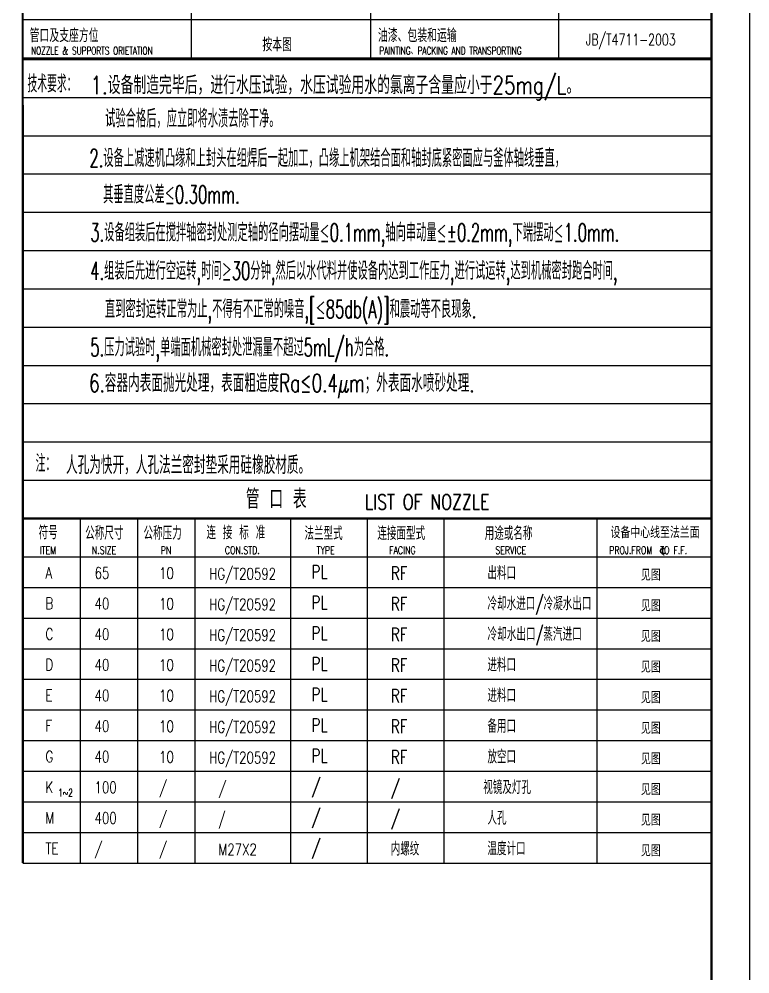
# Model space of a CAD drawing. Extents: x -14451 to -8511, y -379 to 8031.
# Drawn here: x -10421 to -8511, y 3239 to 5733 of the extents above; entities that cross this region are included whole.
import ezdxf

# ---------------------------------------------------------------- set-up
doc = ezdxf.new("R2010")
doc.units = 0
doc.header["$MEASUREMENT"] = 0
for name, color, linetype in [('3轮廓', 7, 'CONTINUOUS'), ('3轮廓、图框', 7, 'CONTINUOUS'), ('4文字、标注、剖面线', 5, 'CONTINUOUS'), ('4文字标注', 5, 'CONTINUOUS')]:
    doc.layers.add(name, color=color, linetype=linetype)
doc.styles.add('HZ', font='ROMANS.shx', dxfattribs={"width": 0.75, "bigfont": 'hmhz.shx'})
doc.styles.add('样式 1', font='SIMFANG.TTF')
doc.styles.add('样式 2', font='ROMANS.shx', dxfattribs={"width": 0.75, "bigfont": 'hmhz.shx'})

# ---------------------------------------------------------------- blocks, each defined once
blk = doc.blocks.new('QW')
at = {"layer": '3轮廓'}
blk.add_line((30, -19), (30, -20), dxfattribs=at)
at = {"layer": '3轮廓', "const_width": 0.6}
for points in [[(0, 0), (0, -10)], [(180, -10), (0, -10)], [(0, -10), (0, -20)]]:
    blk.add_lwpolyline(points, dxfattribs=at)
at = {"layer": '4文字标注'}
for p, q in [((15, -10), (15, -20)), ((30, -10), (30, -19)), ((45, -10), (45, -20)), ((70, -10), (70, -20)), ((90, -10), (90, -20)), ((110, -10), (110, -20)), ((150, -10), (150, -20)), ((0, -20), (180, -20))]:
    blk.add_line(p, q, dxfattribs=at)
for points in [[(167.2, -17.43), (167.19, -17.69), (167.18, -17.8), (167.17, -18), (167.16, -18.24), (167.16, -18.31), (167.16, -18.48), (167.17, -18.63), (167.17, -18.78), (167.17, -18.88), (167.18, -18.98), (167.19, -19.07), (167.2, -19.16), (167.22, -19.24), (167.25, -19.31), (167.24, -19.33), (167.29, -19.37), (167.33, -19.42), (167.46, -19.48), (167.55, -19.49), (167.6, -19.5)], [(167.73, -17.97), (167.6, -17.96), (167.47, -17.95), (167.36, -17.95), (167.17, -17.94), (167.01, -17.97), (166.73, -18.05), (166.73, -18.05), (166.73, -18.05), (166.73, -18.05), (166.73, -18.05), (166.63, -18.16), (166.61, -18.19), (166.55, -18.32), (166.54, -18.35), (166.53, -18.46), (166.53, -18.5), (166.56, -18.64), (166.59, -18.72), (166.65, -18.82), (166.64, -18.83), (166.71, -18.89), (166.8, -18.94), (166.85, -18.97), (166.92, -18.99), (166.99, -19.01), (167.09, -19.02), (167.19, -19.04), (167.31, -19.04), (167.43, -19.05), (167.59, -19.04), (167.59, -19.04), (167.75, -19.04), (167.75, -19.04)]]:
    blk.add_lwpolyline(points, dxfattribs=at)
at = {"layer": '4文字标注', "style": 'HZ', "width": 0.75}
for s, height, p in [('管 口 表', 5, (58.32, -7.42)), ('LIST OF NOZZLE', 4, (89.4, -7.69)), ('符号', 3.5, (4.16, -15.42)), ('公称尺寸', 3.5, (16.32, -15.55)), ('公称压力', 3.5, (31.56, -15.55)), ('连 接 标 准', 3.5, (47.99, -15.43)), ('法兰型式', 3.5, (73.61, -15.62)), ('连接面型式', 3.5, (92.66, -15.62)), ('用途或名称', 3.5, (120.7, -15.62)), ('设备中心线至法兰面', 3, (153.56, -15.14)), ('ITEM', 2, (4.44, -19.28)), ('N.SIZE', 2, (18.07, -19.28)), ('PN', 2, (36.07, -19.28)), ('CON.STD.', 2, (52.81, -19.28)), ('TYPE', 2, (76.76, -19.28)), ('FACING', 2, (95.71, -19.28)), ('SERVICE', 2, (123.47, -19.28)), ('PROJ.FROM  TO F.F.', 2, (153.22, -19.28))]:
    blk.add_text(s, height=height, dxfattribs=at).set_placement(p)
blk = doc.blocks.new('21')
at = {"layer": '3轮廓', "const_width": 0.6}
blk.add_lwpolyline([(0, 0), (0, -8)], dxfattribs=at)
at = {"layer": '4文字标注'}
for p, q in [((0, 0), (180, 0)), ((15, 0), (15, -8)), ((30, 0), (30, -8)), ((45, 0), (45, -8)), ((70, 0), (70, -8)), ((90, 0), (90, -8)), ((110, 0), (110, -8)), ((150, 0), (150, -8)), ((180, -8), (180, 0)), ((0, -8), (180, -8))]:
    blk.add_line(p, q, dxfattribs=at)
at = {"layer": '3轮廓', "color": 5, "style": '样式 1'}
for tag, p, height in [('J1', (4.57, -5.45), 3), ('J3', (34.84, -5.21), 3), ('J8', (161.86, -5.4), 3), ('J2', (20.55, -5.58), 3), ('J4', (55.32, -5.58), 3), ('J5', (77.18, -6.3), 3.5), ('J6', (97.35, -7.03), 3.5)]:
    blk.add_attdef(tag, p, '', height=height, dxfattribs=at)
at = {"layer": '3轮廓', "color": 5, "style": '样式 1', "width": 0.7}
blk.add_attdef('J7', (126.99, -7.28), '', height=3.5, dxfattribs=at)

msp = doc.modelspace()

# ---------------------------------------------------------------- linework, layer by layer
at = {"layer": '3轮廓'}
msp.add_line((-10411.1137, 4328.46211), (-8971.1137, 4328.46211), dxfattribs=at)
msp.add_lwpolyline([(-8611.28685, 7931.40926, 6, 6, 0), (-8611.28685, -278.59074, 6, 6, 0), (-14201.28685, -278.59074, 6, 6, 0), (-14201.28685, 7931.40926, 6, 6, 0), (-8611.28685, 7931.40926, 6, 6, 0), (-8611.28685, -278.59074, 0, 0, 0)], format="xyseb", dxfattribs=at)
at = {"layer": '3轮廓', "const_width": 6}
msp.add_lwpolyline([(-10411.28685, 5528.34668), (-10411.28685, 3728.34668)], dxfattribs=at)
at = {"layer": '3轮廓、图框'}
for points, const_width in [([(-10411.28685, 7931.40926), (-10411.28685, 5528.34668)], 6), ([(-10411.28685, 5628.34668), (-8611.28685, 5628.34668)], 6), ([(-10411.28685, 5628.34668), (-8611.28685, 5628.34668)], 6), ([(-10411.28685, 5628.34668), (-8611.28685, 5628.34668)], 6), ([(-10411.28685, 5628.34668), (-8611.28685, 5628.34668)], 6), ([(-10411.1137, 5508.54868), (-10411.1137, 3705.76535)], 5.99942), ([(-10411.1137, 5428.54868), (-10411.1137, 3625.76535)], 5.99942)]:
    msp.add_lwpolyline(points, dxfattribs=dict(at, const_width=const_width))
for points in [[(-10411.1137, 4225.6403), (-10411.1137, 5725.49602)], [(-10411.1137, 4025.76535), (-10411.1137, 5628.56792)], [(-10411.1137, 3705.76535), (-10411.1137, 5308.56792)]]:
    msp.add_lwpolyline(points, dxfattribs=at)
at = {"layer": '4文字、标注、剖面线'}
for p, q in [((-9971.01587, 7631.40926), (-9971.01587, 5631.40926)), ((-9502.95351, 7631.40926), (-9502.95351, 5631.40926)), ((-9011.28685, 7631.40926), (-9011.28685, 5631.40926)), ((-10411.28685, 5731.40926), (-8611.28685, 5731.40926)), ((-10411.28685, 5631.40926), (-8611.28685, 5631.40926)), ((-10411.28685, 5631.40926), (-8611.28685, 5631.40926)), ((-10411.28685, 5631.40926), (-8611.28685, 5631.40926)), ((-10411.28685, 5528.3563), (-8611.45999, 5528.3563)), ((-10411.28685, 5428.36592), (-8611.45999, 5428.36592)), ((-10411.28685, 5328.37554), (-8611.45999, 5328.37554)), ((-10411.28685, 5228.38516), (-8611.45999, 5228.38516)), ((-10411.28685, 5128.39478), (-8611.45999, 5128.39478)), ((-10411.28685, 5028.4044), (-8611.45999, 5028.4044)), ((-10411.28685, 4928.41402), (-8611.45999, 4928.41402)), ((-10411.28685, 4828.42364), (-8611.45999, 4828.42364)), ((-10411.28685, 4728.43325), (-8611.45999, 4728.43325)), ((-10411.28685, 4628.44287), (-8611.45999, 4628.44287)), ((-10411.28685, 4528.45249), (-8611.45999, 4528.45249)), ((-10411.28685, 4428.46211), (-8611.45999, 4428.46211))]:
    msp.add_line(p, q, dxfattribs=at)
at = {"layer": '4文字标注'}
msp.add_lwpolyline([(-8511.28685, -378.59074), (-8511.28685, 8031.40926), (-14451.28685, 8031.40926), (-14451.28685, -378.59074)], close=True, dxfattribs=at)

# ---------------------------------------------------------------- block references
at = {"layer": '4文字标注', "xscale": 10, "yscale": 10, "zscale": 9.999999999999975}
msp.add_blockref('QW', (-10411.1137, 4528.46211), dxfattribs=at)
at = {"layer": '4文字标注'}
ref = msp.add_blockref('21', (-10411.1137, 4328.46211), dxfattribs=dict(at, xscale=10, yscale=10, zscale=9.999999999999998))
ref.add_attrib('J1', 'A', (-10351.65229, 4271.73546), dxfattribs={"layer": '3轮廓', "color": 5, "height": 30, "style": '样式 2', "width": 0.75})
ref.add_attrib('J2', '65', (-10223.50588, 4271.21954), dxfattribs={"layer": '3轮廓', "color": 5, "height": 30, "style": '样式 2', "width": 0.75})
ref.add_attrib('J3', '10', (-10054.8535, 4270.60638), dxfattribs={"layer": '3轮廓', "color": 5, "height": 30, "style": '样式 2', "width": 0.75})
ref.add_attrib('J4', 'HG/T20592', (-9923.83035, 4268.94793), dxfattribs={"layer": '3轮廓', "color": 5, "height": 30, "style": '样式 2', "width": 0.75})
ref.add_attrib('J7', '出料口', (-9197.02084, 4268.77299), dxfattribs={"layer": '3轮廓', "color": 5, "height": 35, "style": '样式 2', "width": 0.75})
ref.add_attrib('J6', 'RF', (-9449.946, 4268.04022), dxfattribs={"layer": '3轮廓', "color": 5, "height": 35, "style": '样式 2', "width": 0.75})
ref.add_attrib('J8', '见图', (-8796.02817, 4266.00768), dxfattribs={"layer": '3轮廓', "color": 5, "height": 30, "style": '样式 2', "width": 0.75})
ref.add_attrib('J5', 'PL', (-9657.22417, 4271.49569), dxfattribs={"layer": '3轮廓', "color": 5, "height": 35, "style": '样式 2', "width": 0.75})
ref = msp.add_blockref('21', (-10411.1137, 4248.46211), dxfattribs=dict(at, xscale=10, yscale=10, zscale=9.999999999999998))
ref.add_attrib('J1', 'B', (-10351.65229, 4191.73546), dxfattribs={"layer": '3轮廓', "color": 5, "height": 30, "style": '样式 2', "width": 0.75})
ref.add_attrib('J2', '40', (-10223.50588, 4191.21954), dxfattribs={"layer": '3轮廓', "color": 5, "height": 30, "style": '样式 2', "width": 0.75})
ref.add_attrib('J3', '10', (-10054.8535, 4190.60638), dxfattribs={"layer": '3轮廓', "color": 5, "height": 30, "style": '样式 2', "width": 0.75})
ref.add_attrib('J4', 'HG/T20592', (-9923.83035, 4188.94793), dxfattribs={"layer": '3轮廓', "color": 5, "height": 30, "style": '样式 2', "width": 0.75})
ref.add_attrib('J7', '冷却水进口/冷凝水出口', (-9197.02084, 4188.77299), dxfattribs={"layer": '3轮廓', "color": 5, "height": 35, "style": '样式 2', "width": 0.65})
ref.add_attrib('J6', 'RF', (-9449.946, 4188.04022), dxfattribs={"layer": '3轮廓', "color": 5, "height": 35, "style": '样式 2', "width": 0.75})
ref.add_attrib('J8', '见图', (-8796.02817, 4186.00768), dxfattribs={"layer": '3轮廓', "color": 5, "height": 30, "style": '样式 2', "width": 0.75})
ref.add_attrib('J5', 'PL', (-9657.22417, 4191.49569), dxfattribs={"layer": '3轮廓', "color": 5, "height": 35, "style": '样式 2', "width": 0.75})
ref = msp.add_blockref('21', (-10411.1137, 4168.46211), dxfattribs=dict(at, xscale=10, yscale=10, zscale=9.999999999999998))
ref.add_attrib('J1', 'C', (-10351.65229, 4111.73546), dxfattribs={"layer": '3轮廓', "color": 5, "height": 30, "style": '样式 2', "width": 0.75})
ref.add_attrib('J2', '40', (-10223.50588, 4111.21954), dxfattribs={"layer": '3轮廓', "color": 5, "height": 30, "style": '样式 2', "width": 0.75})
ref.add_attrib('J3', '10', (-10054.8535, 4110.60638), dxfattribs={"layer": '3轮廓', "color": 5, "height": 30, "style": '样式 2', "width": 0.75})
ref.add_attrib('J4', 'HG/T20592', (-9923.83035, 4108.94793), dxfattribs={"layer": '3轮廓', "color": 5, "height": 30, "style": '样式 2', "width": 0.75})
ref.add_attrib('J7', '冷却水出口/蒸汽进口', (-9197.02084, 4108.77299), dxfattribs={"layer": '3轮廓', "color": 5, "height": 35, "style": '样式 2', "width": 0.6})
ref.add_attrib('J6', 'RF', (-9449.946, 4108.04022), dxfattribs={"layer": '3轮廓', "color": 5, "height": 35, "style": '样式 2', "width": 0.75})
ref.add_attrib('J8', '见图', (-8796.02817, 4106.00768), dxfattribs={"layer": '3轮廓', "color": 5, "height": 30, "style": '样式 2', "width": 0.75})
ref.add_attrib('J5', 'PL', (-9657.22417, 4111.49569), dxfattribs={"layer": '3轮廓', "color": 5, "height": 35, "style": '样式 2', "width": 0.75})
ref = msp.add_blockref('21', (-10411.1137, 4088.46211), dxfattribs=dict(at, xscale=10, yscale=10, zscale=9.999999999999998))
ref.add_attrib('J1', 'D', (-10351.65229, 4031.73546), dxfattribs={"layer": '3轮廓', "color": 5, "height": 30, "style": '样式 2', "width": 0.75})
ref.add_attrib('J2', '40', (-10223.50588, 4031.21954), dxfattribs={"layer": '3轮廓', "color": 5, "height": 30, "style": '样式 2', "width": 0.75})
ref.add_attrib('J3', '10', (-10054.8535, 4030.60638), dxfattribs={"layer": '3轮廓', "color": 5, "height": 30, "style": '样式 2', "width": 0.75})
ref.add_attrib('J4', 'HG/T20592', (-9923.83035, 4028.94793), dxfattribs={"layer": '3轮廓', "color": 5, "height": 30, "style": '样式 2', "width": 0.75})
ref.add_attrib('J7', '进料口', (-9197.02084, 4028.77299), dxfattribs={"layer": '3轮廓', "color": 5, "height": 35, "style": '样式 2', "width": 0.75})
ref.add_attrib('J6', 'RF', (-9449.946, 4028.04022), dxfattribs={"layer": '3轮廓', "color": 5, "height": 35, "style": '样式 2', "width": 0.75})
ref.add_attrib('J8', '见图', (-8796.02817, 4026.00768), dxfattribs={"layer": '3轮廓', "color": 5, "height": 30, "style": '样式 2', "width": 0.75})
ref.add_attrib('J5', 'PL', (-9657.22417, 4031.49569), dxfattribs={"layer": '3轮廓', "color": 5, "height": 35, "style": '样式 2', "width": 0.75})
ref = msp.add_blockref('21', (-10411.1137, 4008.46211), dxfattribs=dict(at, xscale=10, yscale=10, zscale=9.999999999999998))
ref.add_attrib('J1', 'E', (-10351.65229, 3951.73546), dxfattribs={"layer": '3轮廓', "color": 5, "height": 30, "style": '样式 2', "width": 0.75})
ref.add_attrib('J2', '40', (-10223.50588, 3951.21954), dxfattribs={"layer": '3轮廓', "color": 5, "height": 30, "style": '样式 2', "width": 0.75})
ref.add_attrib('J3', '10', (-10054.8535, 3950.60638), dxfattribs={"layer": '3轮廓', "color": 5, "height": 30, "style": '样式 2', "width": 0.75})
ref.add_attrib('J4', 'HG/T20592', (-9923.83035, 3948.94793), dxfattribs={"layer": '3轮廓', "color": 5, "height": 30, "style": '样式 2', "width": 0.75})
ref.add_attrib('J7', '进料口', (-9197.02084, 3948.77299), dxfattribs={"layer": '3轮廓', "color": 5, "height": 35, "style": '样式 2', "width": 0.75})
ref.add_attrib('J6', 'RF', (-9449.946, 3948.04022), dxfattribs={"layer": '3轮廓', "color": 5, "height": 35, "style": '样式 2', "width": 0.75})
ref.add_attrib('J8', '见图', (-8796.02817, 3946.00768), dxfattribs={"layer": '3轮廓', "color": 5, "height": 30, "style": '样式 2', "width": 0.75})
ref.add_attrib('J5', 'PL', (-9657.22417, 3951.49569), dxfattribs={"layer": '3轮廓', "color": 5, "height": 35, "style": '样式 2', "width": 0.75})
ref = msp.add_blockref('21', (-10411.1137, 3928.46211), dxfattribs=dict(at, xscale=10, yscale=10, zscale=9.999999999999998))
ref.add_attrib('J1', 'F', (-10351.65229, 3871.73546), dxfattribs={"layer": '3轮廓', "color": 5, "height": 30, "style": '样式 2', "width": 0.75})
ref.add_attrib('J2', '40', (-10223.50588, 3871.21954), dxfattribs={"layer": '3轮廓', "color": 5, "height": 30, "style": '样式 2', "width": 0.75})
ref.add_attrib('J3', '10', (-10054.8535, 3870.60638), dxfattribs={"layer": '3轮廓', "color": 5, "height": 30, "style": '样式 2', "width": 0.75})
ref.add_attrib('J4', 'HG/T20592', (-9923.83035, 3868.94793), dxfattribs={"layer": '3轮廓', "color": 5, "height": 30, "style": '样式 2', "width": 0.75})
ref.add_attrib('J7', '备用口', (-9197.02084, 3868.77299), dxfattribs={"layer": '3轮廓', "color": 5, "height": 35, "style": '样式 2', "width": 0.75})
ref.add_attrib('J6', 'RF', (-9449.946, 3868.04022), dxfattribs={"layer": '3轮廓', "color": 5, "height": 35, "style": '样式 2', "width": 0.75})
ref.add_attrib('J8', '见图', (-8796.02817, 3866.00768), dxfattribs={"layer": '3轮廓', "color": 5, "height": 30, "style": '样式 2', "width": 0.75})
ref.add_attrib('J5', 'PL', (-9657.22417, 3871.49569), dxfattribs={"layer": '3轮廓', "color": 5, "height": 35, "style": '样式 2', "width": 0.75})
ref = msp.add_blockref('21', (-10411.1137, 3848.46211), dxfattribs=dict(at, xscale=10, yscale=10, zscale=9.999999999999998))
ref.add_attrib('J1', 'G', (-10351.65229, 3791.73546), dxfattribs={"layer": '3轮廓', "color": 5, "height": 30, "style": '样式 2', "width": 0.75})
ref.add_attrib('J2', '40', (-10223.50588, 3791.21954), dxfattribs={"layer": '3轮廓', "color": 5, "height": 30, "style": '样式 2', "width": 0.75})
ref.add_attrib('J3', '10', (-10054.8535, 3790.60638), dxfattribs={"layer": '3轮廓', "color": 5, "height": 30, "style": '样式 2', "width": 0.75})
ref.add_attrib('J4', 'HG/T20592', (-9923.83035, 3788.94793), dxfattribs={"layer": '3轮廓', "color": 5, "height": 30, "style": '样式 2', "width": 0.75})
ref.add_attrib('J7', '放空口', (-9197.02084, 3788.77299), dxfattribs={"layer": '3轮廓', "color": 5, "height": 35, "style": '样式 2', "width": 0.75})
ref.add_attrib('J6', 'RF', (-9449.946, 3788.04022), dxfattribs={"layer": '3轮廓', "color": 5, "height": 35, "style": '样式 2', "width": 0.75})
ref.add_attrib('J8', '见图', (-8796.02817, 3786.00768), dxfattribs={"layer": '3轮廓', "color": 5, "height": 30, "style": '样式 2', "width": 0.75})
ref.add_attrib('J5', 'PL', (-9657.22417, 3791.49569), dxfattribs={"layer": '3轮廓', "color": 5, "height": 35, "style": '样式 2', "width": 0.75})
at = {"layer": '4文字标注', "color": 1}
ref = msp.add_blockref('21', (-10411.1137, 3768.46211), dxfattribs=dict(at, xscale=10, yscale=10, zscale=9.999999999999998))
ref.add_attrib('J1', 'K', (-10351.65229, 3711.73546), dxfattribs={"layer": '3轮廓', "color": 5, "height": 30, "style": '样式 2', "width": 0.75})
ref.add_attrib('J2', '100', (-10223.50588, 3711.21954), dxfattribs={"layer": '3轮廓', "color": 5, "height": 30, "style": '样式 2', "width": 0.75})
ref.add_attrib('J3', '/', (-10054.8535, 3710.60638), dxfattribs={"layer": '3轮廓', "color": 5, "height": 30, "style": '样式 2', "width": 0.75})
ref.add_attrib('J4', '/', (-9899.71273, 3708.94793), dxfattribs={"layer": '3轮廓', "color": 5, "height": 30, "style": '样式 2', "width": 0.75})
ref.add_attrib('J7', ' 视镜及灯孔', (-9225.94293, 3708.77299), dxfattribs={"layer": '3轮廓', "color": 5, "height": 35, "style": '样式 2', "width": 0.75})
ref.add_attrib('J6', '/', (-9449.946, 3708.04022), dxfattribs={"layer": '3轮廓', "color": 5, "height": 35, "style": '样式 2', "width": 0.75})
ref.add_attrib('J8', '见图', (-8796.02817, 3706.00768), dxfattribs={"layer": '3轮廓', "color": 5, "height": 30, "style": '样式 2', "width": 0.75})
ref.add_attrib('J5', '/', (-9657.22417, 3711.49569), dxfattribs={"layer": '3轮廓', "color": 5, "height": 35, "style": '样式 2', "width": 0.75})
at = {"layer": '4文字标注'}
ref = msp.add_blockref('21', (-10411.1137, 3688.46211), dxfattribs=dict(at, xscale=10, yscale=10, zscale=9.999999999999998))
ref.add_attrib('J1', 'M', (-10351.65229, 3631.73546), dxfattribs={"layer": '3轮廓', "color": 5, "height": 30, "style": '样式 2', "width": 0.75})
ref.add_attrib('J2', '400', (-10223.50588, 3631.21954), dxfattribs={"layer": '3轮廓', "color": 5, "height": 30, "style": '样式 2', "width": 0.75})
ref.add_attrib('J3', '/', (-10054.8535, 3630.60638), dxfattribs={"layer": '3轮廓', "color": 5, "height": 30, "style": '样式 2', "width": 0.75})
ref.add_attrib('J4', '/', (-9899.71273, 3628.94793), dxfattribs={"layer": '3轮廓', "color": 5, "height": 30, "style": '样式 2', "width": 0.65})
ref.add_attrib('J7', '人孔', (-9197.02084, 3628.77299), dxfattribs={"layer": '3轮廓', "color": 5, "height": 35, "style": '样式 2', "width": 0.75})
ref.add_attrib('J6', '/', (-9449.946, 3628.04022), dxfattribs={"layer": '3轮廓', "color": 5, "height": 35, "style": '样式 2', "width": 0.75})
ref.add_attrib('J8', '见图', (-8796.02817, 3626.00768), dxfattribs={"layer": '3轮廓', "color": 5, "height": 30, "style": '样式 2', "width": 0.75})
ref.add_attrib('J5', '/', (-9657.22417, 3631.49569), dxfattribs={"layer": '3轮廓', "color": 5, "height": 35, "style": '样式 2', "width": 0.75})
ref = msp.add_blockref('21', (-10411.1137, 3608.46211), dxfattribs=dict(at, xscale=10, yscale=10, zscale=9.999999999999998))
ref.add_attrib('J1', 'TE', (-10351.65229, 3551.73546), dxfattribs={"layer": '3轮廓', "color": 5, "height": 30, "style": '样式 2', "width": 0.75})
ref.add_attrib('J2', '/', (-10223.50588, 3551.21954), dxfattribs={"layer": '3轮廓', "color": 5, "height": 30, "style": '样式 2', "width": 0.75})
ref.add_attrib('J3', '/', (-10054.8535, 3550.60638), dxfattribs={"layer": '3轮廓', "color": 5, "height": 30, "style": '样式 2', "width": 0.75})
ref.add_attrib('J4', 'M27X2', (-9899.71273, 3548.94793), dxfattribs={"layer": '3轮廓', "color": 5, "height": 30, "style": '样式 2', "width": 0.75})
ref.add_attrib('J7', '温度计口', (-9197.02084, 3548.77299), dxfattribs={"layer": '3轮廓', "color": 5, "height": 35, "style": '样式 2', "width": 0.75})
ref.add_attrib('J6', '内螺纹', (-9449.946, 3548.04022), dxfattribs={"layer": '3轮廓', "color": 5, "height": 35, "style": '样式 2', "width": 0.75})
ref.add_attrib('J8', '见图', (-8796.02817, 3546.00768), dxfattribs={"layer": '3轮廓', "color": 5, "height": 30, "style": '样式 2', "width": 0.75})
ref.add_attrib('J5', '/', (-9657.22417, 3551.49569), dxfattribs={"layer": '3轮廓', "color": 5, "height": 35, "style": 'HZ', "width": 0.75})

# ---------------------------------------------------------------- texts
at = {"layer": '4文字、标注、剖面线', "style": '样式 2'}
for s, height, width, p in [('管口及支座方位', 35, 0.7, (-10392.95765, 5672.58931)), ('油漆、包装和运输', 35, 0.7, (-9483.05993, 5672.58931)), ('按本图', 35, 0.7, (-9784.96695, 5648.74524)), ('JB/T4711-2003', 30, 0.7, (-8940.05284, 5664.38696)), ('NOZZLE & SUPPORTS ORIETATION', 20, 0.7, (-10389.20593, 5640.24119)), ('PAINTING、PACKING AND TRANSPORTING', 20, 0.7, (-9479.30822, 5640.24119)), ('技术要求：', 44.995671, 0.6, (-10398.83256, 5541.51115)), ('1.设备制造完毕后，进行水压试验，水压试验用水的氯离子含量应小于25mg/L。', 47.0204766, 0.75, (-10234.27686, 5536.8093)), ('试验合格后，应立即将水渍去除干净。', 47.0204766, 0.6, (-10195.71336, 5449.76831)), ('2.设备上减速机凸缘和上封头在组焊后一起加工，凸缘上机架结合面和轴封底紧密面应与釜体轴线垂直，', 47.0204766, 0.6, (-10236.74027, 5346.38601)), ('其垂直度公差≤0.30mm.', 47.0204766, 0.6, (-10201.03668, 5251.27162)), ('3.设备组装后在搅拌轴密封处测定轴的径向摆动量≤0.1mm,轴向串动量≤%%P0.2mm,下端摆动≤1.0mm.', 47.0204766, 0.6, (-10234.60296, 5152.01381)), ('4.组装后先进行空运转,时间≥30分钟,然后以水代料并使设备内达到工作压力,进行试运转,达到机械密封跑合时间,', 47.0204766, 0.6, (-10234.60296, 5052.02343)), ('直到密封运转正常为止,不得有不正常的噪音,[≤85db(A)]和震动等不良现象.', 47.0204766, 0.6, (-10196.3335, 4952.03304)), ('5.压力试验时,单端面机械密封处泄漏量不超过5mL/h为合格.', 47.0204766, 0.6, (-10234.60296, 4852.04266)), ('6.容器内表面抛光处理，表面粗造度Ra≤0.4μm；外表面水喷砂处理.', 47.0204766, 0.68, (-10237.7506, 4758.69206)), ('注：', 44.995671, 0.6, (-10377.40616, 4550.06034)), ('  人孔为快开，人孔法兰密封垫采用硅橡胶材质。', 47.0204766, 0.68, (-10341.8451, 4544.55584))]:
    msp.add_text(s, height=height, dxfattribs=dict(at, width=width)).set_placement(p)
at = {"layer": '4文字标注', "style": '样式 2', "width": 0.7}
msp.add_text('1~2', height=19.9992, dxfattribs=at).set_placement((-10318.59054, 3702.05975))

doc.saveas('drawing.dxf')
